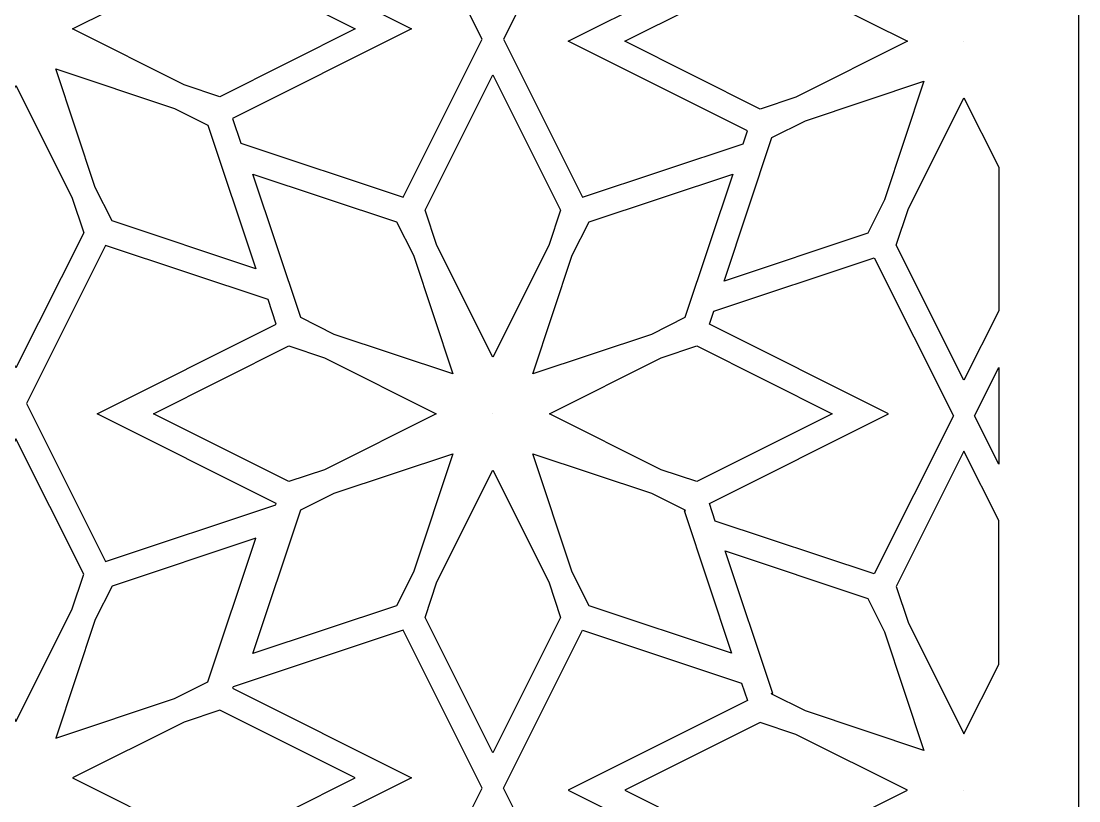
# Model space of a CAD drawing. Header units: centimetres. Extents: x 1.5 to 9.7, y -7.8 to 7.9.
# Drawn here: x 5.629 to 9.725, y 1.14 to 4.162 of the extents above; entities that cross this region are included whole.
import ezdxf

# ---------------------------------------------------------------- set-up
doc = ezdxf.new("R2010")
doc.units = ezdxf.units.CM
doc.header["$MEASUREMENT"] = 0
doc.layers.add('layer 1', color=7, linetype='Continuous')

msp = doc.modelspace()

# ---------------------------------------------------------------- linework, layer by layer
at = {"layer": 'layer 1', "color": 250, "lineweight": 30}
for points, knots in [([(1.50051, -7.84535), (1.50051, -7.84535), (1.50051, -7.72814), (1.50051, -7.72814), (1.50051, -7.72814), (1.50051, -7.72814), (1.50051, -7.58875), (1.50051, -7.58875), (1.50051, -7.58875), (1.50051, -7.58875), (1.50051, -7.36993), (1.50051, -7.36993), (1.50051, -7.36993), (1.50051, -7.36993), (1.50051, -7.23053), (1.50051, -7.23053), (1.50051, -7.23053), (1.50051, -7.23053), (1.50051, -6.71387), (1.50051, -6.71387), (1.50051, -6.71387), (1.50051, -6.71387), (1.50051, -6.61053), (1.50051, -6.61053), (1.50051, -6.61053), (1.50051, -6.61053), (1.50051, -6.09295), (1.50051, -6.09295), (1.50051, -6.09295), (1.50051, -6.09295), (1.50051, -5.94718), (1.50051, -5.94718), (1.50051, -5.94718), (1.50051, -5.94718), (1.50051, -5.44548), (1.50051, -5.44548), (1.50051, -5.44548), (1.50051, -5.44548), (1.50051, -5.34215), (1.50051, -5.34215), (1.50051, -5.34215), (1.50051, -5.34215), (1.50051, -4.82549), (1.50051, -4.82549), (1.50051, -4.82549), (1.50051, -4.82549), (1.50051, -4.68609), (1.50051, -4.68609), (1.50051, -4.68609), (1.50051, -4.68609), (1.50051, -4.46727), (1.50051, -4.46727), (1.50051, -4.46727), (1.50051, -4.46727), (1.50051, -4.32787), (1.50051, -4.32787), (1.50051, -4.32787), (1.50051, -4.32787), (1.50051, -3.81121), (1.50051, -3.81121), (1.50051, -3.81121), (1.50051, -3.81121), (1.50051, -3.70788), (1.50051, -3.70788), (1.50051, -3.70788), (1.50051, -3.70788), (1.50051, -3.19029), (1.50051, -3.19029), (1.50051, -3.19029), (1.50051, -3.19029), (1.50051, -3.04452), (1.50051, -3.04452), (1.50051, -3.04452), (1.50051, -3.04452), (1.50051, -2.54281), (1.50051, -2.54281), (1.50051, -2.54281), (1.50051, -2.54281), (1.50051, -2.43948), (1.50051, -2.43948), (1.50051, -2.43948), (1.50051, -2.43948), (1.50051, -1.92282), (1.50051, -1.92282), (1.50051, -1.92282), (1.50051, -1.92282), (1.50051, -1.78342), (1.50051, -1.78342), (1.50051, -1.78342), (1.50051, -1.78342), (1.50051, -1.5646), (1.50051, -1.5646), (1.50051, -1.5646), (1.50051, -1.5646), (1.50051, -1.4252), (1.50051, -1.4252), (1.50051, -1.4252), (1.50051, -1.4252), (1.50051, -0.90854), (1.50051, -0.90854), (1.50051, -0.90854), (1.50051, -0.90854), (1.50051, -0.80521), (1.50051, -0.80521), (1.50051, -0.80521), (1.50051, -0.80521), (1.50051, -0.28762), (1.50051, -0.28762), (1.50051, -0.28762), (1.50051, -0.28762), (1.50051, -0.14185), (1.50051, -0.14185), (1.50051, -0.14185), (1.50051, -0.14185), (1.50051, 0.35984), (1.50051, 0.35984), (1.50051, 0.35984), (1.50051, 0.35984), (1.50051, 0.46317), (1.50051, 0.46317), (1.50051, 0.46317), (1.50051, 0.46317), (1.50051, 0.97984), (1.50051, 0.97984), (1.50051, 0.97984), (1.50051, 0.97984), (1.50051, 1.11923), (1.50051, 1.11923), (1.50051, 1.11923), (1.50051, 1.11923), (1.50051, 1.33806), (1.50051, 1.33806), (1.50051, 1.33806), (1.50051, 1.33806), (1.50051, 1.47745), (1.50051, 1.47745), (1.50051, 1.47745), (1.50051, 1.47745), (1.50051, 1.99411), (1.50051, 1.99411), (1.50051, 1.99411), (1.50051, 1.99411), (1.50051, 2.09745), (1.50051, 2.09745), (1.50051, 2.09745), (1.50051, 2.09745), (1.50051, 2.61503), (1.50051, 2.61503), (1.50051, 2.61503), (1.50051, 2.61503), (1.50051, 2.7608), (1.50051, 2.7608), (1.50051, 2.7608), (1.50051, 2.7608), (1.50051, 3.26252), (1.50051, 3.26252), (1.50051, 3.26252), (1.50051, 3.26252), (1.50051, 3.36585), (1.50051, 3.36585), (1.50051, 3.36585), (1.50051, 3.36585), (1.50051, 3.88251), (1.50051, 3.88251), (1.50051, 3.88251), (1.50051, 3.88251), (1.50051, 4.0219), (1.50051, 4.0219), (1.50051, 4.0219), (1.50051, 4.0219), (1.50051, 4.24073), (1.50051, 4.24073), (1.50051, 4.24073), (1.50051, 4.24073), (1.50051, 4.38012), (1.50051, 4.38012), (1.50051, 4.38012), (1.50051, 4.38012), (1.50051, 4.89679), (1.50051, 4.89679), (1.50051, 4.89679), (1.50051, 4.89679), (1.50051, 5.00012), (1.50051, 5.00012), (1.50051, 5.00012), (1.50051, 5.00012), (1.50051, 5.5177), (1.50051, 5.5177), (1.50051, 5.5177), (1.50051, 5.5177), (1.50051, 5.66348), (1.50051, 5.66348), (1.50051, 5.66348), (1.50051, 5.66348), (1.50051, 6.16517), (1.50051, 6.16517), (1.50051, 6.16517), (1.50051, 6.16517), (1.50051, 6.2685), (1.50051, 6.2685), (1.50051, 6.2685), (1.50051, 6.2685), (1.50051, 6.78516), (1.50051, 6.78516), (1.50051, 6.78516), (1.50051, 6.78516), (1.50051, 6.92456), (1.50051, 6.92456), (1.50051, 6.92456), (1.50051, 6.92456), (1.50051, 7.14338), (1.50051, 7.14338), (1.50051, 7.14338), (1.50051, 7.14338), (1.50051, 7.28278), (1.50051, 7.28278), (1.50051, 7.28278), (1.50051, 7.28278), (1.50051, 7.79944), (1.50051, 7.79944), (1.50051, 7.79944), (1.50051, 7.79944), (1.50051, 7.87875), (1.50051, 7.87875), (1.50051, 7.87875), (1.50051, 7.87875), (9.72463, 7.87875), (9.72463, 7.87875), (9.72463, 7.87875), (9.72463, 7.87875), (9.72463, 7.85755), (9.72463, 7.85755), (9.72463, 7.85755), (9.72463, 7.85755), (9.72463, 7.75422), (9.72463, 7.75422), (9.72463, 7.75422), (9.72463, 7.75422), (9.72463, 7.23755), (9.72463, 7.23755), (9.72463, 7.23755), (9.72463, 7.23755), (9.72463, 7.09941), (9.72463, 7.09941), (9.72463, 7.09941), (9.72463, 7.09941), (9.72463, 6.87311), (9.72463, 6.87311), (9.72463, 6.87311), (9.72463, 6.87311), (9.72463, 6.73498), (9.72463, 6.73498), (9.72463, 6.73498), (9.72463, 6.73498), (9.72463, 6.21832), (9.72463, 6.21832), (9.72463, 6.21832), (9.72463, 6.21832), (9.72463, 6.11498), (9.72463, 6.11498), (9.72463, 6.11498), (9.72463, 6.11498), (9.72463, 5.61579), (9.72463, 5.61579), (9.72463, 5.61579), (9.72463, 5.61579), (9.72463, 5.46994), (9.72463, 5.46994), (9.72463, 5.46994), (9.72463, 5.46994), (9.72463, 4.95488), (9.72463, 4.95488), (9.72463, 4.95488), (9.72463, 4.95488), (9.72463, 4.85154), (9.72463, 4.85154), (9.72463, 4.85154), (9.72463, 4.85154), (9.72463, 4.33488), (9.72463, 4.33488), (9.72463, 4.33488), (9.72463, 4.33488), (9.72463, 4.19674), (9.72463, 4.19674), (9.72463, 4.19674), (9.72463, 4.19674), (9.72463, 3.97044), (9.72463, 3.97044), (9.72463, 3.97044), (9.72463, 3.97044), (9.72463, 3.8323), (9.72463, 3.8323), (9.72463, 3.8323), (9.72463, 3.8323), (9.72463, 3.31564), (9.72463, 3.31564), (9.72463, 3.31564), (9.72463, 3.31564), (9.72463, 3.21231), (9.72463, 3.21231), (9.72463, 3.21231), (9.72463, 3.21231), (9.72463, 2.71314), (9.72463, 2.71314), (9.72463, 2.71314), (9.72463, 2.71314), (9.72463, 2.56729), (9.72463, 2.56729), (9.72463, 2.56729), (9.72463, 2.56729), (9.72463, 2.05222), (9.72463, 2.05222), (9.72463, 2.05222), (9.72463, 2.05222), (9.72463, 1.94889), (9.72463, 1.94889), (9.72463, 1.94889), (9.72463, 1.94889), (9.72463, 1.43222), (9.72463, 1.43222), (9.72463, 1.43222), (9.72463, 1.43222), (9.72463, 1.29409), (9.72463, 1.29409), (9.72463, 1.29409), (9.72463, 1.29409), (9.72463, 1.06779), (9.72463, 1.06779), (9.72463, 1.06779), (9.72463, 1.06779), (9.72463, 0.92965), (9.72463, 0.92965), (9.72463, 0.92965), (9.72463, 0.92965), (9.72463, 0.41299), (9.72463, 0.41299), (9.72463, 0.41299), (9.72463, 0.41299), (9.72463, 0.30965), (9.72463, 0.30965), (9.72463, 0.30965), (9.72463, 0.30965), (9.72463, -0.18953), (9.72463, -0.18953), (9.72463, -0.18953), (9.72463, -0.18953), (9.72463, -0.33539), (9.72463, -0.33539), (9.72463, -0.33539), (9.72463, -0.33539), (9.72463, -0.85045), (9.72463, -0.85045), (9.72463, -0.85045), (9.72463, -0.85045), (9.72463, -0.95378), (9.72463, -0.95378), (9.72463, -0.95378), (9.72463, -0.95378), (9.72463, -1.47044), (9.72463, -1.47044), (9.72463, -1.47044), (9.72463, -1.47044), (9.72463, -1.60858), (9.72463, -1.60858), (9.72463, -1.60858), (9.72463, -1.60858), (9.72463, -1.83488), (9.72463, -1.83488), (9.72463, -1.83488), (9.72463, -1.83488), (9.72463, -1.97302), (9.72463, -1.97302), (9.72463, -1.97302), (9.72463, -1.97302), (9.72463, -2.48968), (9.72463, -2.48968), (9.72463, -2.48968), (9.72463, -2.48968), (9.72463, -2.59302), (9.72463, -2.59302), (9.72463, -2.59302), (9.72463, -2.59302), (9.72463, -3.09219), (9.72463, -3.09219), (9.72463, -3.09219), (9.72463, -3.09219), (9.72463, -3.23804), (9.72463, -3.23804), (9.72463, -3.23804), (9.72463, -3.23804), (9.72463, -3.7531), (9.72463, -3.7531), (9.72463, -3.7531), (9.72463, -3.7531), (9.72463, -3.85644), (9.72463, -3.85644), (9.72463, -3.85644), (9.72463, -3.85644), (9.72463, -4.3731), (9.72463, -4.3731), (9.72463, -4.3731), (9.72463, -4.3731), (9.72463, -4.51124), (9.72463, -4.51124), (9.72463, -4.51124), (9.72463, -4.51124), (9.72463, -4.73754), (9.72463, -4.73754), (9.72463, -4.73754), (9.72463, -4.73754), (9.72463, -4.87568), (9.72463, -4.87568), (9.72463, -4.87568), (9.72463, -4.87568), (9.72463, -5.39234), (9.72463, -5.39234), (9.72463, -5.39234), (9.72463, -5.39234), (9.72463, -5.49567), (9.72463, -5.49567), (9.72463, -5.49567), (9.72463, -5.49567), (9.72463, -5.99486), (9.72463, -5.99486), (9.72463, -5.99486), (9.72463, -5.99486), (9.72463, -6.14071), (9.72463, -6.14071), (9.72463, -6.14071), (9.72463, -6.14071), (9.72463, -6.65577), (9.72463, -6.65577), (9.72463, -6.65577), (9.72463, -6.65577), (9.72463, -6.75911), (9.72463, -6.75911), (9.72463, -6.75911), (9.72463, -6.75911), (9.72463, -7.27577), (9.72463, -7.27577), (9.72463, -7.27577), (9.72463, -7.27577), (9.72463, -7.41391), (9.72463, -7.41391), (9.72463, -7.41391), (9.72463, -7.41391), (9.72463, -7.64021), (9.72463, -7.64021), (9.72463, -7.64021), (9.72463, -7.64021), (9.72463, -7.77835), (9.72463, -7.77835), (9.72463, -7.77835), (9.72463, -7.77835), (9.72463, -7.84535), (9.72463, -7.84535), (9.72463, -7.84535), (9.72463, -7.84535), (1.50051, -7.84535), (1.50051, -7.84535)], [0, 0, 0, 0, 0.0086207, 0.0086207, 0.0086207, 0.0086207, 0.0172414, 0.0172414, 0.0172414, 0.0172414, 0.0258621, 0.0258621, 0.0258621, 0.0258621, 0.0344828, 0.0344828, 0.0344828, 0.0344828, 0.0431034, 0.0431034, 0.0431034, 0.0431034, 0.0517241, 0.0517241, 0.0517241, 0.0517241, 0.0603448, 0.0603448, 0.0603448, 0.0603448, 0.0689655, 0.0689655, 0.0689655, 0.0689655, 0.0775862, 0.0775862, 0.0775862, 0.0775862, 0.0862069, 0.0862069, 0.0862069, 0.0862069, 0.0948276, 0.0948276, 0.0948276, 0.0948276, 0.1034483, 0.1034483, 0.1034483, 0.1034483, 0.112069, 0.112069, 0.112069, 0.112069, 0.1206897, 0.1206897, 0.1206897, 0.1206897, 0.1293103, 0.1293103, 0.1293103, 0.1293103, 0.137931, 0.137931, 0.137931, 0.137931, 0.1465517, 0.1465517, 0.1465517, 0.1465517, 0.1551724, 0.1551724, 0.1551724, 0.1551724, 0.1637931, 0.1637931, 0.1637931, 0.1637931, 0.1724138, 0.1724138, 0.1724138, 0.1724138, 0.1810345, 0.1810345, 0.1810345, 0.1810345, 0.1896552, 0.1896552, 0.1896552, 0.1896552, 0.1982759, 0.1982759, 0.1982759, 0.1982759, 0.2068966, 0.2068966, 0.2068966, 0.2068966, 0.2155172, 0.2155172, 0.2155172, 0.2155172, 0.2241379, 0.2241379, 0.2241379, 0.2241379, 0.2327586, 0.2327586, 0.2327586, 0.2327586, 0.2413793, 0.2413793, 0.2413793, 0.2413793, 0.25, 0.25, 0.25, 0.25, 0.2586207, 0.2586207, 0.2586207, 0.2586207, 0.2672414, 0.2672414, 0.2672414, 0.2672414, 0.2758621, 0.2758621, 0.2758621, 0.2758621, 0.2844828, 0.2844828, 0.2844828, 0.2844828, 0.2931034, 0.2931034, 0.2931034, 0.2931034, 0.3017241, 0.3017241, 0.3017241, 0.3017241, 0.3103448, 0.3103448, 0.3103448, 0.3103448, 0.3189655, 0.3189655, 0.3189655, 0.3189655, 0.3275862, 0.3275862, 0.3275862, 0.3275862, 0.3362069, 0.3362069, 0.3362069, 0.3362069, 0.3448276, 0.3448276, 0.3448276, 0.3448276, 0.3534483, 0.3534483, 0.3534483, 0.3534483, 0.362069, 0.362069, 0.362069, 0.362069, 0.3706897, 0.3706897, 0.3706897, 0.3706897, 0.3793103, 0.3793103, 0.3793103, 0.3793103, 0.387931, 0.387931, 0.387931, 0.387931, 0.3965517, 0.3965517, 0.3965517, 0.3965517, 0.4051724, 0.4051724, 0.4051724, 0.4051724, 0.4137931, 0.4137931, 0.4137931, 0.4137931, 0.4224138, 0.4224138, 0.4224138, 0.4224138, 0.4310345, 0.4310345, 0.4310345, 0.4310345, 0.4396552, 0.4396552, 0.4396552, 0.4396552, 0.4482759, 0.4482759, 0.4482759, 0.4482759, 0.4568966, 0.4568966, 0.4568966, 0.4568966, 0.4655172, 0.4655172, 0.4655172, 0.4655172, 0.4741379, 0.4741379, 0.4741379, 0.4741379, 0.4827586, 0.4827586, 0.4827586, 0.4827586, 0.4913793, 0.4913793, 0.4913793, 0.4913793, 0.5, 0.5, 0.5, 0.5, 0.5086207, 0.5086207, 0.5086207, 0.5086207, 0.5172414, 0.5172414, 0.5172414, 0.5172414, 0.5258621, 0.5258621, 0.5258621, 0.5258621, 0.5344828, 0.5344828, 0.5344828, 0.5344828, 0.5431034, 0.5431034, 0.5431034, 0.5431034, 0.5517241, 0.5517241, 0.5517241, 0.5517241, 0.5603448, 0.5603448, 0.5603448, 0.5603448, 0.5689655, 0.5689655, 0.5689655, 0.5689655, 0.5775862, 0.5775862, 0.5775862, 0.5775862, 0.5862069, 0.5862069, 0.5862069, 0.5862069, 0.5948276, 0.5948276, 0.5948276, 0.5948276, 0.6034483, 0.6034483, 0.6034483, 0.6034483, 0.612069, 0.612069, 0.612069, 0.612069, 0.6206897, 0.6206897, 0.6206897, 0.6206897, 0.6293103, 0.6293103, 0.6293103, 0.6293103, 0.637931, 0.637931, 0.637931, 0.637931, 0.6465517, 0.6465517, 0.6465517, 0.6465517, 0.6551724, 0.6551724, 0.6551724, 0.6551724, 0.6637931, 0.6637931, 0.6637931, 0.6637931, 0.6724138, 0.6724138, 0.6724138, 0.6724138, 0.6810345, 0.6810345, 0.6810345, 0.6810345, 0.6896552, 0.6896552, 0.6896552, 0.6896552, 0.6982759, 0.6982759, 0.6982759, 0.6982759, 0.7068966, 0.7068966, 0.7068966, 0.7068966, 0.7155172, 0.7155172, 0.7155172, 0.7155172, 0.7241379, 0.7241379, 0.7241379, 0.7241379, 0.7327586, 0.7327586, 0.7327586, 0.7327586, 0.7413793, 0.7413793, 0.7413793, 0.7413793, 0.75, 0.75, 0.75, 0.75, 0.7586207, 0.7586207, 0.7586207, 0.7586207, 0.7672414, 0.7672414, 0.7672414, 0.7672414, 0.7758621, 0.7758621, 0.7758621, 0.7758621, 0.7844828, 0.7844828, 0.7844828, 0.7844828, 0.7931034, 0.7931034, 0.7931034, 0.7931034, 0.8017241, 0.8017241, 0.8017241, 0.8017241, 0.8103448, 0.8103448, 0.8103448, 0.8103448, 0.8189655, 0.8189655, 0.8189655, 0.8189655, 0.8275862, 0.8275862, 0.8275862, 0.8275862, 0.8362069, 0.8362069, 0.8362069, 0.8362069, 0.8448276, 0.8448276, 0.8448276, 0.8448276, 0.8534483, 0.8534483, 0.8534483, 0.8534483, 0.862069, 0.862069, 0.862069, 0.862069, 0.8706897, 0.8706897, 0.8706897, 0.8706897, 0.8793103, 0.8793103, 0.8793103, 0.8793103, 0.887931, 0.887931, 0.887931, 0.887931, 0.8965517, 0.8965517, 0.8965517, 0.8965517, 0.9051724, 0.9051724, 0.9051724, 0.9051724, 0.9137931, 0.9137931, 0.9137931, 0.9137931, 0.9224138, 0.9224138, 0.9224138, 0.9224138, 0.9310345, 0.9310345, 0.9310345, 0.9310345, 0.9396552, 0.9396552, 0.9396552, 0.9396552, 0.9482759, 0.9482759, 0.9482759, 0.9482759, 0.9568966, 0.9568966, 0.9568966, 0.9568966, 0.9655172, 0.9655172, 0.9655172, 0.9655172, 0.9741379, 0.9741379, 0.9741379, 0.9741379, 0.9827586, 0.9827586, 0.9827586, 0.9827586, 1, 1, 1, 1]), ([(6.44909, 4.48494), (6.44909, 4.48494), (7.10772, 4.70398), (7.10772, 4.70398), (7.10772, 4.70398), (7.10772, 4.70398), (7.41445, 4.09154), (7.41445, 4.09154), (7.41445, 4.09154), (7.41445, 4.09154), (7.10772, 3.4791), (7.10772, 3.4791), (7.10772, 3.4791), (7.10772, 3.4791), (6.47883, 3.68826), (6.47883, 3.68826), (6.47883, 3.68826), (6.47883, 3.68826), (6.44704, 3.78382), (6.44704, 3.78382), (6.44704, 3.78382), (6.44704, 3.78382), (7.14083, 4.13131), (7.14083, 4.13131), (7.14083, 4.13131), (7.14083, 4.13131), (6.44705, 4.47879), (6.44705, 4.47879), (6.44705, 4.47879), (6.44705, 4.47879), (6.44909, 4.48494), (6.44909, 4.48494)], [0, 0, 0, 0, 0.1111111, 0.1111111, 0.1111111, 0.1111111, 0.2222222, 0.2222222, 0.2222222, 0.2222222, 0.3333333, 0.3333333, 0.3333333, 0.3333333, 0.4444444, 0.4444444, 0.4444444, 0.4444444, 0.5555556, 0.5555556, 0.5555556, 0.5555556, 0.6666667, 0.6666667, 0.6666667, 0.6666667, 0.7777778, 0.7777778, 0.7777778, 0.7777778, 1, 1, 1, 1]), ([(7.49594, 4.09154), (7.49594, 4.09154), (7.80268, 4.70398), (7.80268, 4.70398), (7.80268, 4.70398), (7.80268, 4.70398), (8.41819, 4.49927), (8.41819, 4.49927), (8.41819, 4.49927), (8.41819, 4.49927), (8.44086, 4.43108), (8.44086, 4.43108), (8.44086, 4.43108), (8.44086, 4.43108), (7.74707, 4.0836), (7.74707, 4.0836), (7.74707, 4.0836), (7.74707, 4.0836), (8.44086, 3.73612), (8.44086, 3.73612), (8.44086, 3.73612), (8.44086, 3.73612), (8.42411, 3.68578), (8.42411, 3.68578), (8.42411, 3.68578), (8.42411, 3.68578), (7.80268, 3.4791), (7.80268, 3.4791), (7.80268, 3.4791), (7.80268, 3.4791), (7.49594, 4.09154), (7.49594, 4.09154)], [0, 0, 0, 0, 0.1111111, 0.1111111, 0.1111111, 0.1111111, 0.2222222, 0.2222222, 0.2222222, 0.2222222, 0.3333333, 0.3333333, 0.3333333, 0.3333333, 0.4444444, 0.4444444, 0.4444444, 0.4444444, 0.5555556, 0.5555556, 0.5555556, 0.5555556, 0.6666667, 0.6666667, 0.6666667, 0.6666667, 0.7777778, 0.7777778, 0.7777778, 0.7777778, 1, 1, 1, 1]), ([(6.39763, 4.39388), (6.39763, 4.39388), (6.25989, 4.34806), (6.25989, 4.34806), (6.25989, 4.34806), (6.25989, 4.34806), (5.82711, 4.13131), (5.82711, 4.13131), (5.82711, 4.13131), (5.82711, 4.13131), (6.25988, 3.91456), (6.25988, 3.91456), (6.25988, 3.91456), (6.25988, 3.91456), (6.39763, 3.86874), (6.39763, 3.86874), (6.39763, 3.86874), (6.39763, 3.86874), (6.92188, 4.13131), (6.92188, 4.13131), (6.92188, 4.13131), (6.92188, 4.13131), (6.39763, 4.39388), (6.39763, 4.39388)], [0, 0, 0, 0, 0.1428571, 0.1428571, 0.1428571, 0.1428571, 0.2857143, 0.2857143, 0.2857143, 0.2857143, 0.4285714, 0.4285714, 0.4285714, 0.4285714, 0.5714286, 0.5714286, 0.5714286, 0.5714286, 0.7142857, 0.7142857, 0.7142857, 0.7142857, 1, 1, 1, 1]), ([(8.62803, 4.30035), (8.62803, 4.30035), (8.49028, 4.34617), (8.49028, 4.34617), (8.49028, 4.34617), (8.49028, 4.34617), (7.96603, 4.0836), (7.96603, 4.0836), (7.96603, 4.0836), (7.96603, 4.0836), (8.49028, 3.82104), (8.49028, 3.82104), (8.49028, 3.82104), (8.49028, 3.82104), (8.62802, 3.86685), (8.62802, 3.86685), (8.62802, 3.86685), (8.62802, 3.86685), (9.0608, 4.0836), (9.0608, 4.0836), (9.0608, 4.0836), (9.0608, 4.0836), (8.62803, 4.30035), (8.62803, 4.30035)], [0, 0, 0, 0, 0.1428571, 0.1428571, 0.1428571, 0.1428571, 0.2857143, 0.2857143, 0.2857143, 0.2857143, 0.4285714, 0.4285714, 0.4285714, 0.4285714, 0.5714286, 0.5714286, 0.5714286, 0.5714286, 0.7142857, 0.7142857, 0.7142857, 0.7142857, 1, 1, 1, 1]), ([(9.27974, 4.08361), (9.27974, 4.08361), (9.27975, 4.0836), (9.27975, 4.0836), (9.27975, 4.0836), (9.27975, 4.0836), (9.27974, 4.0836), (9.27974, 4.0836), (9.27974, 4.0836), (9.27974, 4.0836), (9.27975, 4.0836), (9.27975, 4.0836), (9.27975, 4.0836), (9.27975, 4.0836), (9.27975, 4.08359), (9.27975, 4.08359), (9.27975, 4.08359), (9.27975, 4.08359), (9.27975, 4.08359), (9.27975, 4.08359), (9.27975, 4.08359), (9.27975, 4.08359), (9.27976, 4.08358), (9.27976, 4.08358), (9.27976, 4.08358), (9.27976, 4.08358), (9.27975, 4.08359), (9.27975, 4.08359), (9.27975, 4.08359), (9.27975, 4.08359), (9.27976, 4.08359), (9.27976, 4.08359), (9.27976, 4.08359), (9.27976, 4.08359), (9.27976, 4.08359), (9.27976, 4.08359), (9.27976, 4.08359), (9.27976, 4.08359), (9.27977, 4.0836), (9.27977, 4.0836), (9.27977, 4.0836), (9.27977, 4.0836), (9.27976, 4.0836), (9.27976, 4.0836), (9.27976, 4.0836), (9.27976, 4.0836), (9.27976, 4.08361), (9.27976, 4.08361), (9.27976, 4.08361), (9.27976, 4.08361), (9.27976, 4.0836), (9.27976, 4.0836), (9.27976, 4.0836), (9.27976, 4.0836), (9.27975, 4.08362), (9.27975, 4.08362), (9.27975, 4.08362), (9.27975, 4.08362), (9.27976, 4.0836), (9.27976, 4.0836), (9.27976, 4.0836), (9.27976, 4.0836), (9.27974, 4.08361), (9.27974, 4.08361)], [0, 0, 0, 0, 0.0588235, 0.0588235, 0.0588235, 0.0588235, 0.1176471, 0.1176471, 0.1176471, 0.1176471, 0.1764706, 0.1764706, 0.1764706, 0.1764706, 0.2352941, 0.2352941, 0.2352941, 0.2352941, 0.2941176, 0.2941176, 0.2941176, 0.2941176, 0.3529412, 0.3529412, 0.3529412, 0.3529412, 0.4117647, 0.4117647, 0.4117647, 0.4117647, 0.4705882, 0.4705882, 0.4705882, 0.4705882, 0.5294118, 0.5294118, 0.5294118, 0.5294118, 0.5882353, 0.5882353, 0.5882353, 0.5882353, 0.6470588, 0.6470588, 0.6470588, 0.6470588, 0.7058824, 0.7058824, 0.7058824, 0.7058824, 0.7647059, 0.7647059, 0.7647059, 0.7647059, 0.8235294, 0.8235294, 0.8235294, 0.8235294, 0.8823529, 0.8823529, 0.8823529, 0.8823529, 1, 1, 1, 1]), ([(6.35206, 3.75873), (6.35206, 3.75873), (6.22227, 3.82373), (6.22227, 3.82373), (6.22227, 3.82373), (6.22227, 3.82373), (5.76298, 3.97648), (5.76298, 3.97648), (5.76298, 3.97648), (5.76298, 3.97648), (5.91572, 3.5172), (5.91572, 3.5172), (5.91572, 3.5172), (5.91572, 3.5172), (5.98073, 3.3874), (5.98073, 3.3874), (5.98073, 3.3874), (5.98073, 3.3874), (6.53709, 3.20236), (6.53709, 3.20236), (6.53709, 3.20236), (6.53709, 3.20236), (6.35206, 3.75873), (6.35206, 3.75873)], [0, 0, 0, 0, 0.1428571, 0.1428571, 0.1428571, 0.1428571, 0.2857143, 0.2857143, 0.2857143, 0.2857143, 0.4285714, 0.4285714, 0.4285714, 0.4285714, 0.5714286, 0.5714286, 0.5714286, 0.5714286, 0.7142857, 0.7142857, 0.7142857, 0.7142857, 1, 1, 1, 1]), ([(7.19263, 3.42969), (7.19263, 3.42969), (7.23844, 3.29194), (7.23844, 3.29194), (7.23844, 3.29194), (7.23844, 3.29194), (7.45519, 2.85916), (7.45519, 2.85916), (7.45519, 2.85916), (7.45519, 2.85916), (7.67194, 3.29193), (7.67194, 3.29193), (7.67194, 3.29193), (7.67194, 3.29193), (7.71776, 3.42969), (7.71776, 3.42969), (7.71776, 3.42969), (7.71776, 3.42969), (7.4552, 3.95393), (7.4552, 3.95393), (7.4552, 3.95393), (7.4552, 3.95393), (7.19263, 3.42969), (7.19263, 3.42969)], [0, 0, 0, 0, 0.1428571, 0.1428571, 0.1428571, 0.1428571, 0.2857143, 0.2857143, 0.2857143, 0.2857143, 0.4285714, 0.4285714, 0.4285714, 0.4285714, 0.5714286, 0.5714286, 0.5714286, 0.5714286, 0.7142857, 0.7142857, 0.7142857, 0.7142857, 1, 1, 1, 1]), ([(5.87071, 3.34183), (5.87071, 3.34183), (5.8249, 3.47958), (5.8249, 3.47958), (5.8249, 3.47958), (5.8249, 3.47958), (5.60815, 3.91236), (5.60815, 3.91236), (5.60815, 3.91236), (5.60815, 3.91236), (5.3914, 3.47959), (5.3914, 3.47959), (5.3914, 3.47959), (5.3914, 3.47959), (5.34558, 3.34183), (5.34558, 3.34183), (5.34558, 3.34183), (5.34558, 3.34183), (5.60815, 2.81759), (5.60815, 2.81759), (5.60815, 2.81759), (5.60815, 2.81759), (5.87071, 3.34183), (5.87071, 3.34183)], [0, 0, 0, 0, 0.1428571, 0.1428571, 0.1428571, 0.1428571, 0.2857143, 0.2857143, 0.2857143, 0.2857143, 0.4285714, 0.4285714, 0.4285714, 0.4285714, 0.5714286, 0.5714286, 0.5714286, 0.5714286, 0.7142857, 0.7142857, 0.7142857, 0.7142857, 1, 1, 1, 1]), ([(8.90717, 3.33969), (8.90717, 3.33969), (8.97218, 3.46948), (8.97218, 3.46948), (8.97218, 3.46948), (8.97218, 3.46948), (9.12493, 3.92878), (9.12493, 3.92878), (9.12493, 3.92878), (9.12493, 3.92878), (8.66564, 3.77603), (8.66564, 3.77603), (8.66564, 3.77603), (8.66564, 3.77603), (8.53584, 3.71101), (8.53584, 3.71101), (8.53584, 3.71101), (8.53584, 3.71101), (8.35081, 3.15465), (8.35081, 3.15465), (8.35081, 3.15465), (8.35081, 3.15465), (8.90717, 3.33969), (8.90717, 3.33969)], [0, 0, 0, 0, 0.1428571, 0.1428571, 0.1428571, 0.1428571, 0.2857143, 0.2857143, 0.2857143, 0.2857143, 0.4285714, 0.4285714, 0.4285714, 0.4285714, 0.5714286, 0.5714286, 0.5714286, 0.5714286, 0.7142857, 0.7142857, 0.7142857, 0.7142857, 1, 1, 1, 1]), ([(9.41428, 3.59603), (9.41428, 3.59603), (9.27975, 3.86464), (9.27975, 3.86464), (9.27975, 3.86464), (9.27975, 3.86464), (9.063, 3.43187), (9.063, 3.43187), (9.063, 3.43187), (9.063, 3.43187), (9.01718, 3.29412), (9.01718, 3.29412), (9.01718, 3.29412), (9.01718, 3.29412), (9.27975, 2.76987), (9.27975, 2.76987), (9.27975, 2.76987), (9.27975, 2.76987), (9.41428, 3.03848), (9.41428, 3.03848), (9.41428, 3.03848), (9.41428, 3.03848), (9.41428, 3.59603), (9.41428, 3.59603)], [0, 0, 0, 0, 0.1428571, 0.1428571, 0.1428571, 0.1428571, 0.2857143, 0.2857143, 0.2857143, 0.2857143, 0.4285714, 0.4285714, 0.4285714, 0.4285714, 0.5714286, 0.5714286, 0.5714286, 0.5714286, 0.7142857, 0.7142857, 0.7142857, 0.7142857, 1, 1, 1, 1]), ([(6.71129, 3.0128), (6.71129, 3.0128), (6.84108, 2.94779), (6.84108, 2.94779), (6.84108, 2.94779), (6.84108, 2.94779), (7.30037, 2.79503), (7.30037, 2.79503), (7.30037, 2.79503), (7.30037, 2.79503), (7.14762, 3.25432), (7.14762, 3.25432), (7.14762, 3.25432), (7.14762, 3.25432), (7.08261, 3.38412), (7.08261, 3.38412), (7.08261, 3.38412), (7.08261, 3.38412), (6.52625, 3.56916), (6.52625, 3.56916), (6.52625, 3.56916), (6.52625, 3.56916), (6.71129, 3.0128), (6.71129, 3.0128)], [0, 0, 0, 0, 0.1428571, 0.1428571, 0.1428571, 0.1428571, 0.2857143, 0.2857143, 0.2857143, 0.2857143, 0.4285714, 0.4285714, 0.4285714, 0.4285714, 0.5714286, 0.5714286, 0.5714286, 0.5714286, 0.7142857, 0.7142857, 0.7142857, 0.7142857, 1, 1, 1, 1]), ([(7.82778, 3.38411), (7.82778, 3.38411), (7.76277, 3.25432), (7.76277, 3.25432), (7.76277, 3.25432), (7.76277, 3.25432), (7.61002, 2.79503), (7.61002, 2.79503), (7.61002, 2.79503), (7.61002, 2.79503), (8.0693, 2.94778), (8.0693, 2.94778), (8.0693, 2.94778), (8.0693, 2.94778), (8.1991, 3.01279), (8.1991, 3.01279), (8.1991, 3.01279), (8.1991, 3.01279), (8.38414, 3.56915), (8.38414, 3.56915), (8.38414, 3.56915), (8.38414, 3.56915), (7.82778, 3.38411), (7.82778, 3.38411)], [0, 0, 0, 0, 0.1428571, 0.1428571, 0.1428571, 0.1428571, 0.2857143, 0.2857143, 0.2857143, 0.2857143, 0.4285714, 0.4285714, 0.4285714, 0.4285714, 0.5714286, 0.5714286, 0.5714286, 0.5714286, 0.7142857, 0.7142857, 0.7142857, 0.7142857, 1, 1, 1, 1]), ([(6.58452, 3.08326), (6.58452, 3.08326), (6.6163, 2.9877), (6.6163, 2.9877), (6.6163, 2.9877), (6.6163, 2.9877), (5.92251, 2.64021), (5.92251, 2.64021), (5.92251, 2.64021), (5.92251, 2.64021), (6.61629, 2.29273), (6.61629, 2.29273), (6.61629, 2.29273), (6.61629, 2.29273), (6.61425, 2.28659), (6.61425, 2.28659), (6.61425, 2.28659), (6.61425, 2.28659), (5.95563, 2.06755), (5.95563, 2.06755), (5.95563, 2.06755), (5.95563, 2.06755), (5.64889, 2.67998), (5.64889, 2.67998), (5.64889, 2.67998), (5.64889, 2.67998), (5.95563, 3.29241), (5.95563, 3.29241), (5.95563, 3.29241), (5.95563, 3.29241), (6.58452, 3.08326), (6.58452, 3.08326)], [0, 0, 0, 0, 0.1111111, 0.1111111, 0.1111111, 0.1111111, 0.2222222, 0.2222222, 0.2222222, 0.2222222, 0.3333333, 0.3333333, 0.3333333, 0.3333333, 0.4444444, 0.4444444, 0.4444444, 0.4444444, 0.5555556, 0.5555556, 0.5555556, 0.5555556, 0.6666667, 0.6666667, 0.6666667, 0.6666667, 0.7777778, 0.7777778, 0.7777778, 0.7777778, 1, 1, 1, 1]), ([(8.31083, 3.03803), (8.31083, 3.03803), (8.29409, 2.98768), (8.29409, 2.98768), (8.29409, 2.98768), (8.29409, 2.98768), (8.98787, 2.6402), (8.98787, 2.6402), (8.98787, 2.6402), (8.98787, 2.6402), (8.29408, 2.29272), (8.29408, 2.29272), (8.29408, 2.29272), (8.29408, 2.29272), (8.31676, 2.22453), (8.31676, 2.22453), (8.31676, 2.22453), (8.31676, 2.22453), (8.93227, 2.01982), (8.93227, 2.01982), (8.93227, 2.01982), (8.93227, 2.01982), (9.23901, 2.63227), (9.23901, 2.63227), (9.23901, 2.63227), (9.23901, 2.63227), (8.93227, 3.24471), (8.93227, 3.24471), (8.93227, 3.24471), (8.93227, 3.24471), (8.31083, 3.03803), (8.31083, 3.03803)], [0, 0, 0, 0, 0.1111111, 0.1111111, 0.1111111, 0.1111111, 0.2222222, 0.2222222, 0.2222222, 0.2222222, 0.3333333, 0.3333333, 0.3333333, 0.3333333, 0.4444444, 0.4444444, 0.4444444, 0.4444444, 0.5555556, 0.5555556, 0.5555556, 0.5555556, 0.6666667, 0.6666667, 0.6666667, 0.6666667, 0.7777778, 0.7777778, 0.7777778, 0.7777778, 1, 1, 1, 1]), ([(6.80347, 2.85696), (6.80347, 2.85696), (6.66571, 2.90278), (6.66571, 2.90278), (6.66571, 2.90278), (6.66571, 2.90278), (6.14146, 2.64021), (6.14146, 2.64021), (6.14146, 2.64021), (6.14146, 2.64021), (6.66571, 2.37765), (6.66571, 2.37765), (6.66571, 2.37765), (6.66571, 2.37765), (6.80346, 2.42346), (6.80346, 2.42346), (6.80346, 2.42346), (6.80346, 2.42346), (7.23624, 2.64021), (7.23624, 2.64021), (7.23624, 2.64021), (7.23624, 2.64021), (6.80347, 2.85696), (6.80347, 2.85696)], [0, 0, 0, 0, 0.1428571, 0.1428571, 0.1428571, 0.1428571, 0.2857143, 0.2857143, 0.2857143, 0.2857143, 0.4285714, 0.4285714, 0.4285714, 0.4285714, 0.5714286, 0.5714286, 0.5714286, 0.5714286, 0.7142857, 0.7142857, 0.7142857, 0.7142857, 1, 1, 1, 1]), ([(8.24467, 2.90277), (8.24467, 2.90277), (8.10692, 2.85696), (8.10692, 2.85696), (8.10692, 2.85696), (8.10692, 2.85696), (7.67415, 2.6402), (7.67415, 2.6402), (7.67415, 2.6402), (7.67415, 2.6402), (8.10692, 2.42345), (8.10692, 2.42345), (8.10692, 2.42345), (8.10692, 2.42345), (8.24467, 2.37764), (8.24467, 2.37764), (8.24467, 2.37764), (8.24467, 2.37764), (8.76892, 2.6402), (8.76892, 2.6402), (8.76892, 2.6402), (8.76892, 2.6402), (8.24467, 2.90277), (8.24467, 2.90277)], [0, 0, 0, 0, 0.1428571, 0.1428571, 0.1428571, 0.1428571, 0.2857143, 0.2857143, 0.2857143, 0.2857143, 0.4285714, 0.4285714, 0.4285714, 0.4285714, 0.5714286, 0.5714286, 0.5714286, 0.5714286, 0.7142857, 0.7142857, 0.7142857, 0.7142857, 1, 1, 1, 1]), ([(9.41428, 2.81953), (9.41428, 2.81953), (9.32049, 2.63227), (9.32049, 2.63227), (9.32049, 2.63227), (9.32049, 2.63227), (9.41428, 2.445), (9.41428, 2.445), (9.41428, 2.445), (9.41428, 2.445), (9.41428, 2.81953), (9.41428, 2.81953)], [0, 0, 0, 0, 0.25, 0.25, 0.25, 0.25, 0.5, 0.5, 0.5, 0.5, 1, 1, 1, 1]), ([(7.45518, 2.64022), (7.45518, 2.64022), (7.45519, 2.64021), (7.45519, 2.64021), (7.45519, 2.64021), (7.45519, 2.64021), (7.45518, 2.64021), (7.45518, 2.64021), (7.45518, 2.64021), (7.45518, 2.64021), (7.45518, 2.64021), (7.45518, 2.64021), (7.45518, 2.64021), (7.45518, 2.64021), (7.45518, 2.6402), (7.45518, 2.6402), (7.45518, 2.6402), (7.45518, 2.6402), (7.45518, 2.64021), (7.45518, 2.64021), (7.45518, 2.64021), (7.45518, 2.64021), (7.45519, 2.64019), (7.45519, 2.64019), (7.45519, 2.64019), (7.45519, 2.64019), (7.45519, 2.6402), (7.45519, 2.6402), (7.45519, 2.6402), (7.45519, 2.6402), (7.4552, 2.6402), (7.4552, 2.6402), (7.4552, 2.6402), (7.4552, 2.6402), (7.45519, 2.6402), (7.45519, 2.6402), (7.45519, 2.6402), (7.45519, 2.6402), (7.45521, 2.64021), (7.45521, 2.64021), (7.45521, 2.64021), (7.45521, 2.64021), (7.4552, 2.64021), (7.4552, 2.64021), (7.4552, 2.64021), (7.4552, 2.64021), (7.4552, 2.64022), (7.4552, 2.64022), (7.4552, 2.64022), (7.4552, 2.64022), (7.4552, 2.64021), (7.4552, 2.64021), (7.4552, 2.64021), (7.4552, 2.64021), (7.45519, 2.64023), (7.45519, 2.64023), (7.45519, 2.64023), (7.45519, 2.64023), (7.45519, 2.64021), (7.45519, 2.64021), (7.45519, 2.64021), (7.45519, 2.64021), (7.45518, 2.64022), (7.45518, 2.64022)], [0, 0, 0, 0, 0.0588235, 0.0588235, 0.0588235, 0.0588235, 0.1176471, 0.1176471, 0.1176471, 0.1176471, 0.1764706, 0.1764706, 0.1764706, 0.1764706, 0.2352941, 0.2352941, 0.2352941, 0.2352941, 0.2941176, 0.2941176, 0.2941176, 0.2941176, 0.3529412, 0.3529412, 0.3529412, 0.3529412, 0.4117647, 0.4117647, 0.4117647, 0.4117647, 0.4705882, 0.4705882, 0.4705882, 0.4705882, 0.5294118, 0.5294118, 0.5294118, 0.5294118, 0.5882353, 0.5882353, 0.5882353, 0.5882353, 0.6470588, 0.6470588, 0.6470588, 0.6470588, 0.7058824, 0.7058824, 0.7058824, 0.7058824, 0.7647059, 0.7647059, 0.7647059, 0.7647059, 0.8235294, 0.8235294, 0.8235294, 0.8235294, 0.8823529, 0.8823529, 0.8823529, 0.8823529, 1, 1, 1, 1]), ([(5.87071, 2.01813), (5.87071, 2.01813), (5.8249, 1.88038), (5.8249, 1.88038), (5.8249, 1.88038), (5.8249, 1.88038), (5.60815, 1.4476), (5.60815, 1.4476), (5.60815, 1.4476), (5.60815, 1.4476), (5.3914, 1.88037), (5.3914, 1.88037), (5.3914, 1.88037), (5.3914, 1.88037), (5.34558, 2.01813), (5.34558, 2.01813), (5.34558, 2.01813), (5.34558, 2.01813), (5.60815, 2.54237), (5.60815, 2.54237), (5.60815, 2.54237), (5.60815, 2.54237), (5.87071, 2.01813), (5.87071, 2.01813)], [0, 0, 0, 0, 0.1428571, 0.1428571, 0.1428571, 0.1428571, 0.2857143, 0.2857143, 0.2857143, 0.2857143, 0.4285714, 0.4285714, 0.4285714, 0.4285714, 0.5714286, 0.5714286, 0.5714286, 0.5714286, 0.7142857, 0.7142857, 0.7142857, 0.7142857, 1, 1, 1, 1]), ([(7.0826, 1.8963), (7.0826, 1.8963), (7.14761, 2.0261), (7.14761, 2.0261), (7.14761, 2.0261), (7.14761, 2.0261), (7.30037, 2.48539), (7.30037, 2.48539), (7.30037, 2.48539), (7.30037, 2.48539), (6.84108, 2.33264), (6.84108, 2.33264), (6.84108, 2.33264), (6.84108, 2.33264), (6.71128, 2.26763), (6.71128, 2.26763), (6.71128, 2.26763), (6.71128, 2.26763), (6.52624, 1.71127), (6.52624, 1.71127), (6.52624, 1.71127), (6.52624, 1.71127), (7.0826, 1.8963), (7.0826, 1.8963)], [0, 0, 0, 0, 0.1428571, 0.1428571, 0.1428571, 0.1428571, 0.2857143, 0.2857143, 0.2857143, 0.2857143, 0.4285714, 0.4285714, 0.4285714, 0.4285714, 0.5714286, 0.5714286, 0.5714286, 0.5714286, 0.7142857, 0.7142857, 0.7142857, 0.7142857, 1, 1, 1, 1]), ([(8.1991, 2.26762), (8.1991, 2.26762), (8.0693, 2.33263), (8.0693, 2.33263), (8.0693, 2.33263), (8.0693, 2.33263), (7.61001, 2.48538), (7.61001, 2.48538), (7.61001, 2.48538), (7.61001, 2.48538), (7.76276, 2.0261), (7.76276, 2.0261), (7.76276, 2.0261), (7.76276, 2.0261), (7.82777, 1.8963), (7.82777, 1.8963), (7.82777, 1.8963), (7.82777, 1.8963), (8.37954, 1.71279), (8.37954, 1.71279), (8.37954, 1.71279), (8.37954, 1.71279), (8.19598, 2.2647), (8.19598, 2.2647), (8.19598, 2.2647), (8.19598, 2.2647), (8.20058, 2.26317), (8.20058, 2.26317), (8.20058, 2.26317), (8.20058, 2.26317), (8.1991, 2.26762), (8.1991, 2.26762)], [0, 0, 0, 0, 0.1111111, 0.1111111, 0.1111111, 0.1111111, 0.2222222, 0.2222222, 0.2222222, 0.2222222, 0.3333333, 0.3333333, 0.3333333, 0.3333333, 0.4444444, 0.4444444, 0.4444444, 0.4444444, 0.5555556, 0.5555556, 0.5555556, 0.5555556, 0.6666667, 0.6666667, 0.6666667, 0.6666667, 0.7777778, 0.7777778, 0.7777778, 0.7777778, 1, 1, 1, 1]), ([(9.41428, 1.6685), (9.41428, 1.6685), (9.27975, 1.39989), (9.27975, 1.39989), (9.27975, 1.39989), (9.27975, 1.39989), (9.063, 1.83266), (9.063, 1.83266), (9.063, 1.83266), (9.063, 1.83266), (9.01718, 1.97041), (9.01718, 1.97041), (9.01718, 1.97041), (9.01718, 1.97041), (9.27975, 2.49466), (9.27975, 2.49466), (9.27975, 2.49466), (9.27975, 2.49466), (9.41428, 2.22604), (9.41428, 2.22604), (9.41428, 2.22604), (9.41428, 2.22604), (9.41428, 1.6685), (9.41428, 1.6685)], [0, 0, 0, 0, 0.1428571, 0.1428571, 0.1428571, 0.1428571, 0.2857143, 0.2857143, 0.2857143, 0.2857143, 0.4285714, 0.4285714, 0.4285714, 0.4285714, 0.5714286, 0.5714286, 0.5714286, 0.5714286, 0.7142857, 0.7142857, 0.7142857, 0.7142857, 1, 1, 1, 1]), ([(7.71775, 1.85073), (7.71775, 1.85073), (7.67194, 1.98847), (7.67194, 1.98847), (7.67194, 1.98847), (7.67194, 1.98847), (7.45519, 2.42126), (7.45519, 2.42126), (7.45519, 2.42126), (7.45519, 2.42126), (7.23844, 1.98848), (7.23844, 1.98848), (7.23844, 1.98848), (7.23844, 1.98848), (7.19262, 1.85073), (7.19262, 1.85073), (7.19262, 1.85073), (7.19262, 1.85073), (7.45518, 1.32648), (7.45518, 1.32648), (7.45518, 1.32648), (7.45518, 1.32648), (7.71775, 1.85073), (7.71775, 1.85073)], [0, 0, 0, 0, 0.1428571, 0.1428571, 0.1428571, 0.1428571, 0.2857143, 0.2857143, 0.2857143, 0.2857143, 0.4285714, 0.4285714, 0.4285714, 0.4285714, 0.5714286, 0.5714286, 0.5714286, 0.5714286, 0.7142857, 0.7142857, 0.7142857, 0.7142857, 1, 1, 1, 1]), ([(6.35206, 1.60123), (6.35206, 1.60123), (6.22227, 1.53623), (6.22227, 1.53623), (6.22227, 1.53623), (6.22227, 1.53623), (5.76298, 1.38348), (5.76298, 1.38348), (5.76298, 1.38348), (5.76298, 1.38348), (5.91572, 1.84276), (5.91572, 1.84276), (5.91572, 1.84276), (5.91572, 1.84276), (5.98073, 1.97256), (5.98073, 1.97256), (5.98073, 1.97256), (5.98073, 1.97256), (6.53709, 2.1576), (6.53709, 2.1576), (6.53709, 2.1576), (6.53709, 2.1576), (6.35206, 1.60123), (6.35206, 1.60123)], [0, 0, 0, 0, 0.1428571, 0.1428571, 0.1428571, 0.1428571, 0.2857143, 0.2857143, 0.2857143, 0.2857143, 0.4285714, 0.4285714, 0.4285714, 0.4285714, 0.5714286, 0.5714286, 0.5714286, 0.5714286, 0.7142857, 0.7142857, 0.7142857, 0.7142857, 1, 1, 1, 1]), ([(8.3554, 2.10835), (8.3554, 2.10835), (8.53896, 1.55644), (8.53896, 1.55644), (8.53896, 1.55644), (8.53896, 1.55644), (8.53436, 1.55796), (8.53436, 1.55796), (8.53436, 1.55796), (8.53436, 1.55796), (8.53584, 1.55352), (8.53584, 1.55352), (8.53584, 1.55352), (8.53584, 1.55352), (8.66564, 1.4885), (8.66564, 1.4885), (8.66564, 1.4885), (8.66564, 1.4885), (9.12493, 1.33575), (9.12493, 1.33575), (9.12493, 1.33575), (9.12493, 1.33575), (8.97218, 1.79505), (8.97218, 1.79505), (8.97218, 1.79505), (8.97218, 1.79505), (8.90717, 1.92484), (8.90717, 1.92484), (8.90717, 1.92484), (8.90717, 1.92484), (8.3554, 2.10835), (8.3554, 2.10835)], [0, 0, 0, 0, 0.1111111, 0.1111111, 0.1111111, 0.1111111, 0.2222222, 0.2222222, 0.2222222, 0.2222222, 0.3333333, 0.3333333, 0.3333333, 0.3333333, 0.4444444, 0.4444444, 0.4444444, 0.4444444, 0.5555556, 0.5555556, 0.5555556, 0.5555556, 0.6666667, 0.6666667, 0.6666667, 0.6666667, 0.7777778, 0.7777778, 0.7777778, 0.7777778, 1, 1, 1, 1]), ([(6.44908, 1.58227), (6.44908, 1.58227), (7.1077, 1.80132), (7.1077, 1.80132), (7.1077, 1.80132), (7.1077, 1.80132), (7.41444, 1.18888), (7.41444, 1.18888), (7.41444, 1.18888), (7.41444, 1.18888), (7.1077, 0.57644), (7.1077, 0.57644), (7.1077, 0.57644), (7.1077, 0.57644), (6.47884, 0.78558), (6.47884, 0.78558), (6.47884, 0.78558), (6.47884, 0.78558), (6.44705, 0.88117), (6.44705, 0.88117), (6.44705, 0.88117), (6.44705, 0.88117), (7.14083, 1.22865), (7.14083, 1.22865), (7.14083, 1.22865), (7.14083, 1.22865), (6.44704, 1.57614), (6.44704, 1.57614), (6.44704, 1.57614), (6.44704, 1.57614), (6.44908, 1.58227), (6.44908, 1.58227)], [0, 0, 0, 0, 0.1111111, 0.1111111, 0.1111111, 0.1111111, 0.2222222, 0.2222222, 0.2222222, 0.2222222, 0.3333333, 0.3333333, 0.3333333, 0.3333333, 0.4444444, 0.4444444, 0.4444444, 0.4444444, 0.5555556, 0.5555556, 0.5555556, 0.5555556, 0.6666667, 0.6666667, 0.6666667, 0.6666667, 0.7777778, 0.7777778, 0.7777778, 0.7777778, 1, 1, 1, 1]), ([(8.41817, 1.5966), (8.41817, 1.5966), (7.80267, 1.80131), (7.80267, 1.80131), (7.80267, 1.80131), (7.80267, 1.80131), (7.49593, 1.18888), (7.49593, 1.18888), (7.49593, 1.18888), (7.49593, 1.18888), (7.80267, 0.57644), (7.80267, 0.57644), (7.80267, 0.57644), (7.80267, 0.57644), (8.42413, 0.78312), (8.42413, 0.78312), (8.42413, 0.78312), (8.42413, 0.78312), (8.44086, 0.83344), (8.44086, 0.83344), (8.44086, 0.83344), (8.44086, 0.83344), (7.74707, 1.18093), (7.74707, 1.18093), (7.74707, 1.18093), (7.74707, 1.18093), (8.44086, 1.52841), (8.44086, 1.52841), (8.44086, 1.52841), (8.44086, 1.52841), (8.41817, 1.5966), (8.41817, 1.5966)], [0, 0, 0, 0, 0.1111111, 0.1111111, 0.1111111, 0.1111111, 0.2222222, 0.2222222, 0.2222222, 0.2222222, 0.3333333, 0.3333333, 0.3333333, 0.3333333, 0.4444444, 0.4444444, 0.4444444, 0.4444444, 0.5555556, 0.5555556, 0.5555556, 0.5555556, 0.6666667, 0.6666667, 0.6666667, 0.6666667, 0.7777778, 0.7777778, 0.7777778, 0.7777778, 1, 1, 1, 1]), ([(6.39763, 0.96609), (6.39763, 0.96609), (6.25989, 1.0119), (6.25989, 1.0119), (6.25989, 1.0119), (6.25989, 1.0119), (5.82711, 1.22865), (5.82711, 1.22865), (5.82711, 1.22865), (5.82711, 1.22865), (6.25988, 1.44541), (6.25988, 1.44541), (6.25988, 1.44541), (6.25988, 1.44541), (6.39763, 1.49122), (6.39763, 1.49122), (6.39763, 1.49122), (6.39763, 1.49122), (6.92188, 1.22865), (6.92188, 1.22865), (6.92188, 1.22865), (6.92188, 1.22865), (6.39763, 0.96609), (6.39763, 0.96609)], [0, 0, 0, 0, 0.1428571, 0.1428571, 0.1428571, 0.1428571, 0.2857143, 0.2857143, 0.2857143, 0.2857143, 0.4285714, 0.4285714, 0.4285714, 0.4285714, 0.5714286, 0.5714286, 0.5714286, 0.5714286, 0.7142857, 0.7142857, 0.7142857, 0.7142857, 1, 1, 1, 1]), ([(8.62803, 0.96418), (8.62803, 0.96418), (8.49028, 0.91836), (8.49028, 0.91836), (8.49028, 0.91836), (8.49028, 0.91836), (7.96603, 1.18093), (7.96603, 1.18093), (7.96603, 1.18093), (7.96603, 1.18093), (8.49028, 1.4435), (8.49028, 1.4435), (8.49028, 1.4435), (8.49028, 1.4435), (8.62802, 1.39769), (8.62802, 1.39769), (8.62802, 1.39769), (8.62802, 1.39769), (9.0608, 1.18093), (9.0608, 1.18093), (9.0608, 1.18093), (9.0608, 1.18093), (8.62803, 0.96418), (8.62803, 0.96418)], [0, 0, 0, 0, 0.1428571, 0.1428571, 0.1428571, 0.1428571, 0.2857143, 0.2857143, 0.2857143, 0.2857143, 0.4285714, 0.4285714, 0.4285714, 0.4285714, 0.5714286, 0.5714286, 0.5714286, 0.5714286, 0.7142857, 0.7142857, 0.7142857, 0.7142857, 1, 1, 1, 1]), ([(9.27974, 1.18092), (9.27974, 1.18092), (9.27975, 1.18093), (9.27975, 1.18093), (9.27975, 1.18093), (9.27975, 1.18093), (9.27974, 1.18093), (9.27974, 1.18093), (9.27974, 1.18093), (9.27974, 1.18093), (9.27975, 1.18093), (9.27975, 1.18093), (9.27975, 1.18093), (9.27975, 1.18093), (9.27975, 1.18094), (9.27975, 1.18094), (9.27975, 1.18094), (9.27975, 1.18094), (9.27975, 1.18094), (9.27975, 1.18094), (9.27975, 1.18094), (9.27975, 1.18094), (9.27976, 1.18095), (9.27976, 1.18095), (9.27976, 1.18095), (9.27976, 1.18095), (9.27975, 1.18094), (9.27975, 1.18094), (9.27975, 1.18094), (9.27975, 1.18094), (9.27976, 1.18094), (9.27976, 1.18094), (9.27976, 1.18094), (9.27976, 1.18094), (9.27976, 1.18094), (9.27976, 1.18094), (9.27976, 1.18094), (9.27976, 1.18094), (9.27977, 1.18093), (9.27977, 1.18093), (9.27977, 1.18093), (9.27977, 1.18093), (9.27976, 1.18093), (9.27976, 1.18093), (9.27976, 1.18093), (9.27976, 1.18093), (9.27976, 1.18092), (9.27976, 1.18092), (9.27976, 1.18092), (9.27976, 1.18092), (9.27976, 1.18093), (9.27976, 1.18093), (9.27976, 1.18093), (9.27976, 1.18093), (9.27975, 1.18092), (9.27975, 1.18092), (9.27975, 1.18092), (9.27975, 1.18092), (9.27976, 1.18093), (9.27976, 1.18093), (9.27976, 1.18093), (9.27976, 1.18093), (9.27974, 1.18092), (9.27974, 1.18092)], [0, 0, 0, 0, 0.0588235, 0.0588235, 0.0588235, 0.0588235, 0.1176471, 0.1176471, 0.1176471, 0.1176471, 0.1764706, 0.1764706, 0.1764706, 0.1764706, 0.2352941, 0.2352941, 0.2352941, 0.2352941, 0.2941176, 0.2941176, 0.2941176, 0.2941176, 0.3529412, 0.3529412, 0.3529412, 0.3529412, 0.4117647, 0.4117647, 0.4117647, 0.4117647, 0.4705882, 0.4705882, 0.4705882, 0.4705882, 0.5294118, 0.5294118, 0.5294118, 0.5294118, 0.5882353, 0.5882353, 0.5882353, 0.5882353, 0.6470588, 0.6470588, 0.6470588, 0.6470588, 0.7058824, 0.7058824, 0.7058824, 0.7058824, 0.7647059, 0.7647059, 0.7647059, 0.7647059, 0.8235294, 0.8235294, 0.8235294, 0.8235294, 0.8823529, 0.8823529, 0.8823529, 0.8823529, 1, 1, 1, 1])]:
    msp.add_open_spline(points, degree=3, knots=knots, dxfattribs=at)

doc.saveas('drawing.dxf')
